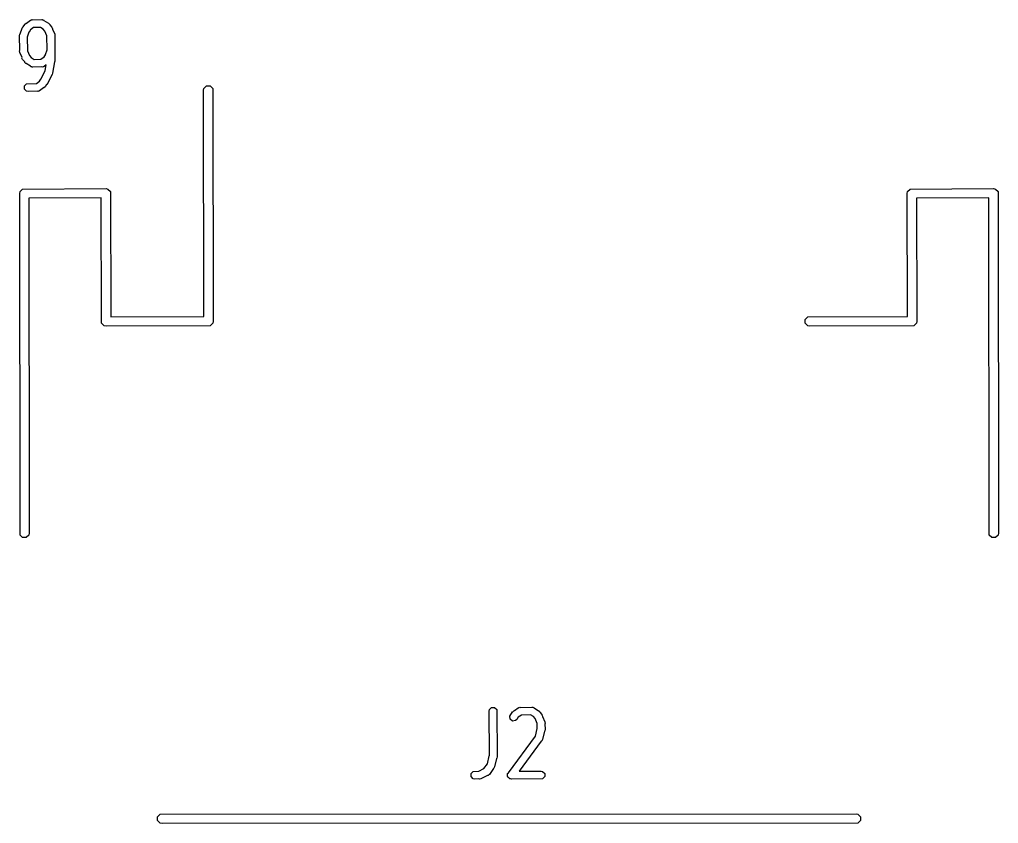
# Model space of a CAD drawing. Extents: x 124 to 187.4, y -113.2 to -74.
# Drawn here: x 174.56 to 186.8, y -113.11 to -103.05 of the extents above; entities that cross this region are included whole.
import ezdxf

# ---------------------------------------------------------------- set-up
doc = ezdxf.new("R2010")
doc.units = 0
doc.layers.add('BLACK', color=7, linetype='CONTINUOUS')

msp = doc.modelspace()

# ---------------------------------------------------------------- linework, layer by layer
at = {"layer": 'BLACK', "linetype": 'CONTINUOUS'}
for p, q in [((174.643609, -103.099127), (174.692622, -103.063292)), ((174.692622, -103.063292), (174.699452, -103.060471)), ((174.699452, -103.060471), (174.701223, -103.058701)), ((174.701223, -103.058701), (174.703926, -103.058623)), ((174.703926, -103.058623), (174.710654, -103.055846)), ((174.710654, -103.055846), (174.721969, -103.058109)), ((174.721969, -103.058109), (174.834643, -103.054895)), ((174.834643, -103.054895), (174.841891, -103.056336)), ((174.841891, -103.056336), (174.844346, -103.055846)), ((174.844346, -103.055846), (174.846752, -103.057303)), ((174.846752, -103.057303), (174.853777, -103.058701)), ((174.853777, -103.058701), (174.861027, -103.065951)), ((174.861027, -103.065951), (174.917151, -103.099951)), ((174.564591, -103.233427), (174.587827, -103.163529)), ((174.587827, -103.163529), (174.598109, -103.146949)), ((174.598109, -103.146949), (174.601744, -103.145296)), ((174.601744, -103.145296), (174.621628, -103.115375)), ((174.621628, -103.115375), (174.62167, -103.115168)), ((174.62167, -103.115168), (174.621857, -103.11503)), ((174.621857, -103.11503), (174.623214, -103.11299)), ((174.623214, -103.11299), (174.637739, -103.099966)), ((174.637739, -103.099966), (174.643609, -103.099127)), ((174.693477, -103.182744), (174.674643, -103.211085)), ((174.732022, -103.154562), (174.693477, -103.182744)), ((174.816253, -103.152159), (174.732022, -103.154562)), ((174.852983, -103.17441), (174.816253, -103.152159)), ((174.873667, -103.198944), (174.852983, -103.17441)), ((174.917151, -103.099951), (174.917261, -103.099967)), ((174.917261, -103.099967), (174.917348, -103.100071)), ((174.917348, -103.100071), (174.919521, -103.101387)), ((174.919521, -103.101387), (174.93333, -103.115168)), ((174.93333, -103.115168), (174.934341, -103.120227)), ((174.934341, -103.120227), (174.956857, -103.146934)), ((174.956857, -103.146934), (174.956892, -103.14695)), ((174.956892, -103.14695), (174.956912, -103.146999)), ((174.956912, -103.146999), (174.960357, -103.151085)), ((174.960357, -103.151085), (174.968793, -103.168676)), ((174.968793, -103.168676), (174.96808, -103.173664)), ((174.96808, -103.173664), (174.995056, -103.238076)), ((174.556071, -103.257276), (174.559877, -103.238142)), ((174.556101, -103.258966), (174.556071, -103.257276)), ((174.5561, -103.258972), (174.556101, -103.258966)), ((174.556101, -103.258976), (174.5561, -103.258972)), ((174.559368, -103.438866), (174.556101, -103.258976)), ((174.559877, -103.238142), (174.564591, -103.233427)), ((174.673837, -103.211807), (174.652928, -103.274705)), ((174.652928, -103.274705), (174.656033, -103.445677)), ((174.674643, -103.211085), (174.673837, -103.211807)), ((174.898951, -103.259317), (174.873667, -103.198944)), ((174.900999, -103.433543), (174.898951, -103.259317)), ((174.995056, -103.238076), (174.995122, -103.238142)), ((174.995122, -103.238142), (174.995123, -103.238235)), ((174.995123, -103.238235), (174.995745, -103.23972)), ((174.998899, -103.258972), (174.995455, -103.266547)), ((174.995455, -103.266547), (174.997529, -103.443043)), ((174.995745, -103.23972), (174.998899, -103.258972)), ((174.5561, -103.446057), (174.559368, -103.438866)), ((174.881162, -103.49322), (174.900999, -103.433543)), ((174.559255, -103.465309), (174.5561, -103.446057)), ((174.559875, -103.466789), (174.559255, -103.465309)), ((174.559877, -103.466886), (174.559875, -103.466789)), ((174.559943, -103.466952), (174.559877, -103.466886)), ((174.586919, -103.531362), (174.559943, -103.466952)), ((174.586207, -103.53635), (174.586919, -103.531362)), ((174.594642, -103.553941), (174.586207, -103.53635)), ((174.598088, -103.558029), (174.594642, -103.553941)), ((174.598109, -103.558078), (174.598088, -103.558029)), ((174.598142, -103.558093), (174.598109, -103.558078)), ((174.620658, -103.584801), (174.598142, -103.558093)), ((174.656033, -103.445677), (174.681331, -103.506081)), ((174.681331, -103.506081), (174.702016, -103.530617)), ((174.702016, -103.530617), (174.738746, -103.552868)), ((174.738746, -103.552868), (174.822977, -103.550465)), ((174.822977, -103.550465), (174.861522, -103.522283)), ((174.861522, -103.522283), (174.880356, -103.493943)), ((174.880356, -103.493943), (174.881162, -103.49322)), ((174.998928, -103.562038), (174.995122, -103.581172)), ((174.997529, -103.443043), (174.998899, -103.446056)), ((174.998899, -103.446056), (174.99761, -103.449931)), ((174.99761, -103.449931), (174.998928, -103.562038)), ((174.62167, -103.58986), (174.620658, -103.584801)), ((174.635479, -103.603641), (174.62167, -103.58986)), ((174.637649, -103.604955), (174.635479, -103.603641)), ((174.637738, -103.605061), (174.637649, -103.604955)), ((174.637849, -103.605076), (174.637738, -103.605061)), ((174.693972, -103.639076), (174.637849, -103.605076)), ((174.701223, -103.646327), (174.693972, -103.639076)), ((174.708247, -103.647724), (174.701223, -103.646327)), ((174.710654, -103.649182), (174.708247, -103.647724)), ((174.713108, -103.648691), (174.710654, -103.649182)), ((174.720357, -103.650133), (174.713108, -103.648691)), ((174.83303, -103.646918), (174.720357, -103.650133)), ((174.844346, -103.649182), (174.83303, -103.646918)), ((174.851073, -103.646404), (174.844346, -103.649182)), ((174.853777, -103.646327), (174.851073, -103.646404)), ((174.855547, -103.644556), (174.853777, -103.646327)), ((174.862378, -103.641736), (174.855547, -103.644556)), ((174.888235, -103.62283), (174.862378, -103.641736)), ((174.877133, -103.690128), (174.888235, -103.62283)), ((174.992583, -103.58371), (174.969501, -103.723633)), ((174.995122, -103.581172), (174.992583, -103.58371)), ((174.804379, -103.827045), (174.823213, -103.798705)), ((174.823213, -103.798705), (174.827535, -103.794829)), ((174.827535, -103.794829), (174.875636, -103.692058)), ((174.875636, -103.692058), (174.877133, -103.690128)), ((174.957629, -103.744888), (174.907935, -103.851065)), ((174.962234, -103.741738), (174.957629, -103.744888)), ((174.969501, -103.723633), (174.962234, -103.741738)), ((174.61702, -103.885761), (174.64408, -103.858701)), ((174.61702, -103.924029), (174.61702, -103.885761)), ((174.64408, -103.951089), (174.61702, -103.924029)), ((174.64408, -103.858701), (174.765834, -103.855227)), ((174.765834, -103.855227), (174.804379, -103.827045)), ((174.854249, -103.910661), (174.805235, -103.946498)), ((174.860119, -103.909823), (174.854249, -103.910661)), ((174.874644, -103.896799), (174.860119, -103.909823)), ((174.875999, -103.894758), (174.874644, -103.896799)), ((174.876187, -103.894622), (174.875999, -103.894758)), ((174.876228, -103.894414), (174.876187, -103.894622)), ((174.894458, -103.866982), (174.876228, -103.894414)), ((174.895974, -103.866477), (174.894458, -103.866982)), ((174.907935, -103.851065), (174.895974, -103.866477)), ((176.8575, -103.94), (176.862067, -103.917039)), ((176.862067, -103.917039), (176.894539, -103.884567)), ((176.894539, -103.884567), (176.940461, -103.884567)), ((176.940461, -103.884567), (176.972933, -103.917039)), ((176.972933, -103.917039), (176.9775, -106.83)), ((174.663214, -103.954895), (174.64408, -103.951089)), ((174.775887, -103.95168), (174.663214, -103.954895)), ((174.787203, -103.953944), (174.775887, -103.95168)), ((174.79393, -103.951166), (174.787203, -103.953944)), ((174.796634, -103.951089), (174.79393, -103.951166)), ((174.798404, -103.949318), (174.796634, -103.951089)), ((174.805235, -103.946498), (174.798404, -103.949318)), ((176.861937, -106.770194), (176.8575, -103.94)), ((174.5575, -105.23), (174.562067, -105.207039)), ((174.562067, -109.502961), (174.5575, -105.23)), ((174.562067, -105.207039), (174.594539, -105.174567)), ((174.594539, -105.174567), (175.6375, -105.17)), ((175.6375, -105.17), (175.660461, -105.174567)), ((175.660461, -105.174567), (175.692933, -105.207039)), ((175.692933, -105.207039), (175.697343, -106.774276)), ((185.6575, -105.23), (185.662067, -105.207039)), ((185.661834, -106.770195), (185.6575, -105.23)), ((185.662067, -105.207039), (185.694539, -105.174567)), ((185.694539, -105.174567), (186.7375, -105.17)), ((186.7375, -105.17), (186.760461, -105.174567)), ((186.760461, -105.174567), (186.792933, -105.207039)), ((186.792933, -105.207039), (186.7975, -109.48)), ((175.577657, -105.285795), (174.673021, -105.289756)), ((174.673021, -105.289756), (174.6775, -109.48)), ((175.582067, -106.852961), (175.577657, -105.285795)), ((186.677559, -105.285796), (185.773165, -105.289756)), ((185.773165, -105.289756), (185.7775, -106.83)), ((186.682067, -109.502961), (186.677559, -105.285796)), ((175.614539, -106.885433), (175.582067, -106.852961)), ((175.697343, -106.774276), (176.861937, -106.770194)), ((176.972933, -106.852961), (176.940461, -106.885433)), ((176.9775, -106.83), (176.972933, -106.852961)), ((184.382067, -106.807039), (184.414539, -106.774567)), ((184.382067, -106.852961), (184.382067, -106.807039)), ((184.414539, -106.885433), (184.382067, -106.852961)), ((184.414539, -106.774567), (185.661834, -106.770195)), ((185.772933, -106.852961), (185.740461, -106.885433)), ((185.7775, -106.83), (185.772933, -106.852961)), ((175.6375, -106.89), (175.614539, -106.885433)), ((176.940461, -106.885433), (175.6375, -106.89)), ((184.4375, -106.89), (184.414539, -106.885433)), ((185.740461, -106.885433), (184.4375, -106.89)), ((174.594539, -109.535433), (174.562067, -109.502961)), ((174.640461, -109.535433), (174.594539, -109.535433)), ((174.672933, -109.502961), (174.640461, -109.535433)), ((174.6775, -109.48), (174.672933, -109.502961)), ((186.714539, -109.535433), (186.682067, -109.502961)), ((186.760461, -109.535433), (186.714539, -109.535433)), ((186.792933, -109.502961), (186.760461, -109.535433)), ((186.7975, -109.48), (186.792933, -109.502961)), ((180.427499, -111.704895), (180.431305, -111.685761)), ((180.431075, -112.259787), (180.427499, -111.704895)), ((180.431305, -111.685761), (180.458365, -111.658701)), ((180.458365, -111.658701), (180.496633, -111.658701)), ((180.496633, -111.658701), (180.523693, -111.685761)), ((180.523693, -111.685761), (180.527499, -112.276323)), ((180.686207, -111.768675), (180.721628, -111.715375)), ((180.721628, -111.715375), (180.72167, -111.715168)), ((180.72167, -111.715168), (180.721857, -111.71503)), ((180.721857, -111.71503), (180.723214, -111.71299)), ((180.723214, -111.71299), (180.73774, -111.699966)), ((180.73774, -111.699966), (180.743608, -111.699127)), ((180.743608, -111.699127), (180.792622, -111.663292)), ((180.792622, -111.663292), (180.799452, -111.660471)), ((180.831939, -111.754622), (180.793476, -111.782745)), ((180.799452, -111.660471), (180.801223, -111.658701)), ((180.801223, -111.658701), (180.803891, -111.658638)), ((180.803891, -111.658638), (180.810654, -111.655846)), ((180.810654, -111.655846), (180.822436, -111.658202)), ((180.822436, -111.658202), (180.963214, -111.654895)), ((180.944524, -111.751977), (180.831939, -111.754622)), ((180.981554, -111.77441), (180.944524, -111.751977)), ((180.963214, -111.654895), (180.970462, -111.656336)), ((180.970462, -111.656336), (180.972917, -111.655846)), ((180.972917, -111.655846), (180.975323, -111.657303)), ((180.975323, -111.657303), (180.982348, -111.658701)), ((180.982348, -111.658701), (180.989598, -111.665951)), ((180.989598, -111.665951), (181.045722, -111.699951)), ((181.045722, -111.699951), (181.045832, -111.699967)), ((181.045832, -111.699967), (181.045919, -111.700071)), ((181.045919, -111.700071), (181.048092, -111.701387)), ((181.048092, -111.701387), (181.061901, -111.715168)), ((181.061901, -111.715168), (181.062912, -111.720227)), ((181.062912, -111.720227), (181.085428, -111.746934)), ((181.085428, -111.746934), (181.085463, -111.74695)), ((181.085463, -111.74695), (181.085483, -111.746999)), ((181.085483, -111.746999), (181.088928, -111.751085)), ((181.088928, -111.751085), (181.097364, -111.768676)), ((180.691618, -111.806559), (180.686207, -111.768675)), ((180.722232, -111.82952), (180.691618, -111.806559)), ((180.760116, -111.824109), (180.722232, -111.82952)), ((180.774642, -111.811086), (180.760116, -111.824109)), ((180.793476, -111.782745), (180.774642, -111.811086)), ((181.002238, -111.798944), (180.981554, -111.77441)), ((181.027586, -111.859469), (181.002238, -111.798944)), ((181.029973, -111.919261), (181.027586, -111.859469)), ((181.097364, -111.768676), (181.096651, -111.773664)), ((181.096651, -111.773664), (181.123627, -111.838076)), ((181.123627, -111.838076), (181.123693, -111.838142)), ((181.123693, -111.838142), (181.123696, -111.838241)), ((181.123696, -111.838241), (181.124316, -111.83972)), ((181.124316, -111.83972), (181.12747, -111.858972)), ((181.12747, -111.858972), (181.124762, -111.864928)), ((181.124762, -111.864928), (181.127499, -111.933466)), ((181.007202, -112.020084), (181.028992, -111.92134)), ((181.028992, -111.92134), (181.029973, -111.919261)), ((181.120375, -111.955917), (181.097435, -112.059879)), ((181.123693, -111.9526), (181.120375, -111.955917)), ((181.127499, -111.933466), (181.123693, -111.9526)), ((180.670392, -112.475245), (181.007202, -112.020084)), ((181.080861, -112.082462), (180.803291, -112.457567)), ((181.089102, -112.077518), (181.080861, -112.082462)), ((181.097191, -112.060393), (181.089102, -112.077518)), ((181.097364, -112.060161), (181.097191, -112.060393)), ((181.097435, -112.059879), (181.097349, -112.060059)), ((181.097349, -112.060059), (181.097364, -112.060161)), ((180.364125, -112.424678), (180.407158, -112.363139)), ((180.407158, -112.363139), (180.428992, -112.264197)), ((180.428992, -112.264197), (180.431075, -112.259787)), ((180.520375, -112.298774), (180.497435, -112.402736)), ((180.523693, -112.295457), (180.520375, -112.298774)), ((180.527499, -112.276323), (180.523693, -112.295457)), ((180.202734, -112.485761), (180.229794, -112.458701)), ((180.202734, -112.524029), (180.202734, -112.485761)), ((180.229794, -112.458701), (180.301395, -112.455128)), ((180.301395, -112.455128), (180.364125, -112.424678)), ((180.431785, -112.4968), (180.428662, -112.499599)), ((180.482425, -112.42438), (180.431785, -112.4968)), ((180.489102, -112.420375), (180.482425, -112.42438)), ((180.497172, -112.403292), (180.489102, -112.420375)), ((180.497364, -112.403018), (180.497172, -112.403292)), ((180.497435, -112.402736), (180.497349, -112.402916)), ((180.497349, -112.402916), (180.497364, -112.403018)), ((180.657635, -112.492486), (180.659877, -112.489456)), ((180.659877, -112.50818), (180.657635, -112.492486)), ((180.659877, -112.485761), (180.670392, -112.475245)), ((180.659877, -112.489456), (180.659877, -112.485761)), ((180.803291, -112.457567), (181.077499, -112.454895)), ((181.077499, -112.454895), (181.096633, -112.458701)), ((181.096633, -112.458701), (181.123693, -112.485761)), ((181.123693, -112.485761), (181.123693, -112.524029)), ((180.229794, -112.551089), (180.202734, -112.524029)), ((180.248928, -112.554895), (180.229794, -112.551089)), ((180.300675, -112.552312), (180.248928, -112.554895)), ((180.307347, -112.554879), (180.300675, -112.552312)), ((180.323848, -112.551156), (180.307347, -112.554879)), ((180.325205, -112.551089), (180.323848, -112.551156)), ((180.325512, -112.550781), (180.325205, -112.551089)), ((180.326378, -112.550586), (180.325512, -112.550781)), ((180.40747, -112.511222), (180.326378, -112.550586)), ((180.41726, -112.509824), (180.40747, -112.511222)), ((180.425414, -112.502511), (180.41726, -112.509824)), ((180.428031, -112.501242), (180.425414, -112.502511)), ((180.428662, -112.499599), (180.428031, -112.501242)), ((180.659877, -112.524029), (180.659877, -112.50818)), ((180.662518, -112.52667), (180.659877, -112.524029)), ((180.663047, -112.53037), (180.662518, -112.52667)), ((180.67573, -112.539882), (180.663047, -112.53037)), ((180.686937, -112.551089), (180.67573, -112.539882)), ((180.692021, -112.5521), (180.686937, -112.551089)), ((180.693662, -112.553331), (180.692021, -112.5521)), ((180.696307, -112.552953), (180.693662, -112.553331)), ((180.706071, -112.554895), (180.696307, -112.552953)), ((181.096633, -112.551089), (180.706071, -112.554895)), ((181.123693, -112.524029), (181.096633, -112.551089)), ((176.282067, -113.027039), (176.314539, -112.994567)), ((176.282067, -113.072961), (176.282067, -113.027039)), ((176.314539, -113.105433), (176.282067, -113.072961)), ((176.314539, -112.994567), (185.0175, -112.99)), ((176.3375, -113.11), (176.314539, -113.105433)), ((185.040461, -113.105433), (176.3375, -113.11)), ((185.0175, -112.99), (185.040461, -112.994567)), ((185.040461, -112.994567), (185.072933, -113.027039)), ((185.072933, -113.072961), (185.040461, -113.105433)), ((185.072933, -113.027039), (185.072933, -113.072961))]:
    msp.add_line(p, q, dxfattribs=at)

doc.saveas('drawing.dxf')
